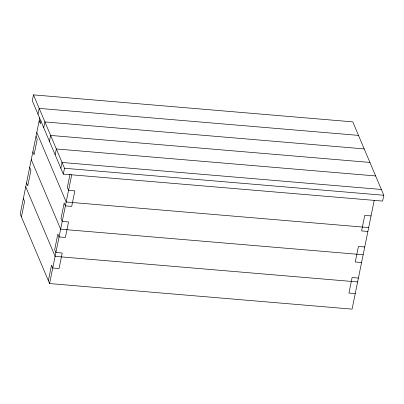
<?xml version="1.0" encoding="UTF-8"?>
<svg xmlns="http://www.w3.org/2000/svg" width="404" height="404" viewBox="0 0 404 404"><rect width="100%" height="100%" fill="white"/><g stroke="black" fill="none" stroke-linecap="round" stroke-linejoin="round"><path stroke-width="0.61" d="M33.476 94.869L32.29 100.697L63.312 174.094L382.613 201.091L383.8 195.263L352.778 121.867L33.476 94.869L64.499 168.266L63.312 174.094M38.006 114.216L39.188 108.388L358.494 135.385M39.774 117.817L20.2 214.019L49.586 283.558L352.086 309.131L374.21 200.379M21.422 216.918L24.583 201.384L23.361 198.485M40.996 120.715L40.39 123.7L39.163 120.806M43.718 127.735L44.905 121.912L364.206 148.904M49.434 141.259L50.621 135.431L369.923 162.428M55.146 154.777L56.333 148.955L375.634 175.947M60.863 168.301L62.049 162.474L381.351 189.471M48.364 280.659L51.525 265.125L52.747 268.019L59.05 268.554L62.211 253.015L55.909 252.485L54.686 249.586L57.848 234.052L59.07 236.946L65.372 237.481L68.534 221.947L62.231 221.412L61.009 218.513L64.165 202.98L65.392 205.878L71.695 206.409L74.856 190.875L68.554 190.34L67.327 187.441L70.003 174.296M49.586 283.558L71.715 174.806M64.499 168.266L383.8 195.263M371.049 215.913L364.751 215.382L361.59 230.916L367.892 231.452M368.68 227.568L66.18 201.99L36.794 132.456M364.731 246.985L358.429 246.455L355.267 261.989L361.57 262.524M363.151 254.752L60.651 229.179L31.265 159.646M358.409 278.058L352.106 277.528L348.945 293.062L355.247 293.597M357.616 281.941L55.121 256.368L25.73 186.835M36.006 136.34L37.229 139.239L34.067 154.772L32.845 151.879M29.684 167.413L30.906 170.311L27.745 185.845L26.523 182.946"/></g></svg>
